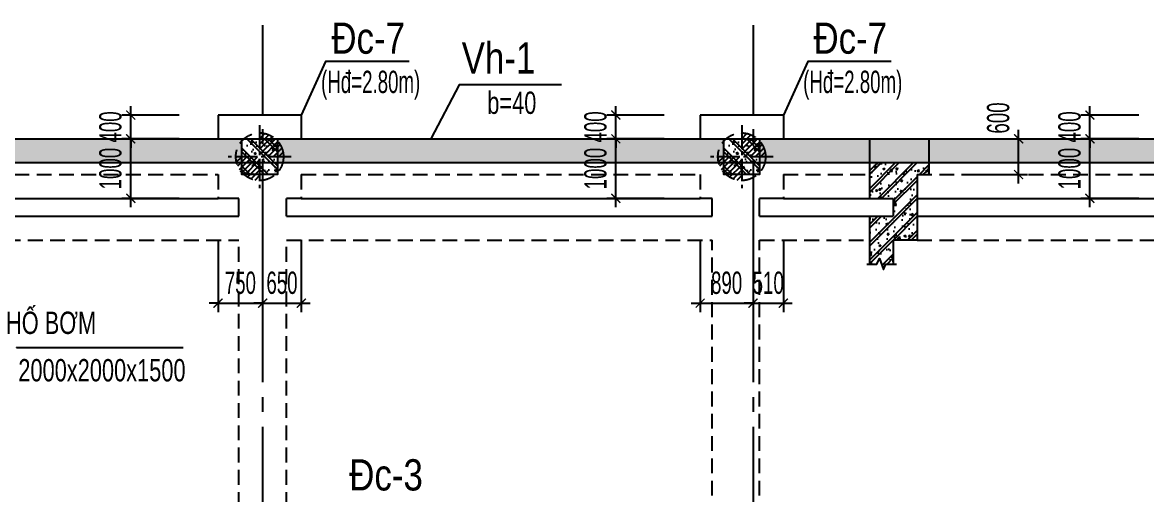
# Model space of a CAD drawing. Extents: x 1719887 to 1865417, y -150890 to 59748.
# Drawn here: x 1761390 to 1780299, y -69825 to -61893 of the extents above; entities that cross this region are included whole.
import ezdxf
from ezdxf.enums import TextEntityAlignment as Align

# ---------------------------------------------------------------- set-up
doc = ezdxf.new("R2010")
doc.units = 0
doc.header["$LTSCALE"] = 1000
doc.header["$MEASUREMENT"] = 0
doc.header["$PDMODE"] = 3
doc.linetypes.add('CENTER2', pattern=[1.125, 0.75, -0.125, 0.125, -0.125])
doc.linetypes.add('HIDDEN', pattern=[0.375, 0.25, -0.125])
doc.layers.get('0').update_dxf_attribs({"linetype": 'CONTINUOUS'})
doc.layers.get('Defpoints').update_dxf_attribs({"linetype": 'CONTINUOUS'})
for name, color, linetype in [('CDC.01.AXIS', 160, 'CENTER2'), ('CDC.02.DIM', 1, 'CONTINUOUS'), ('CDC.03.BORDER', 3, 'CONTINUOUS'), ('CDC.04.HIDDEN', 8, 'HIDDEN'), ('CDC.05.STEEL', 4, 'CONTINUOUS'), ('CDC.06.TEXT', 2, 'CONTINUOUS'), ('CDC.10.HATCH', 9, 'CONTINUOUS'), ('CDC.11.NOTE', 8, 'CONTINUOUS'), ('KCS_CHI', 1, 'CONTINUOUS')]:
    doc.layers.add(name, color=color, linetype=linetype)
doc.styles.add('ARIAL', font='arial.ttf', dxfattribs={"width": 0.6})
doc.dimstyles.new('D150', dxfattribs={"dimscale": 150, "dimtxt": 2.5, "dimasz": 1, "dimexe": 1, "dimexo": 0, "dimgap": 1, "dimtad": 1, "dimdec": 0, "dimdsep": 46, "dimtxsty": 'ARIAL', "dimblk": 'ARCHTICK', "dimcen": 1, "dimdle": 1, "dimclrd": 1, "dimclre": 1, "dimclrt": 2, "dimadec": 0, "dimazin": 0, "dimtfac": 0.00072, "dimtdec": 0, "dimtix": 1, "dimtmove": 2, "dimatfit": 3, "dimldrblk": 'ARCHTICK', "dimfxl": 1, "dimtolj": 1, "dimlwd": -1, "dimlwe": -1, "dimarcsym": 0})

# ---------------------------------------------------------------- blocks, each defined once
blk = doc.blocks.new('MONG')
at = {"layer": 'CDC.10.HATCH'}
h = blk.add_hatch(dxfattribs=at)
h.set_pattern_fill('CHAU-01', color=256, scale=80, style=0, pattern_type=2)
h.set_pattern_definition([(50, (0, 0), (573.80815, -50.20171), [60, -660]), (355, (0, 0), (-111.00107, 601.7537), [48, -528]), (100.4514, (47.8, -4.2), (462.8075, 551.55163), [50.99215, -560.91369]), (46.1842, (0, 160), (853.79284, -132.4152), [90, -990]), (96.6356, (71.15, 149), (747.73016, 779.2943), [76.48823, -841.3704]), (351.1842, (0, 160), (747.72956, 779.2949), [72, -792]), (21, (80, 120), (477.52564, -322.09511), [60, -660]), (326, (80, 120), (194.65227, 580.12004), [48, -528]), (71.4514, (119.8, 93.16), (672.1781, 258.0244), [50.99215, -560.91369]), (37.5, (0, 0), (9.727884, 266.315083), [0, -521.6, 0, -536, 0, -530]), (7.5, (0, 0), (210.45563, 315.52937), [0, -305.6, 0, -509.6, 0, -202]), (327.5, (-178.4, 0), (427.05795, -18.043897), [0, -200, 0, -624, 0, -828]), (317.5, (-258.4, 0), (466.548935, 80.083986), [0, -260, 0, -414.4, 0, -588]), (45, (0, 0), (-240.416306, 240.416306), []), (45, (0, 98), (-240.416306, 240.416306), [])])
h.paths.add_polyline_path([(1740570, -63848), (1738264, -63848), (1734549, -67821), (1735097, -67821), (1738438, -64248), (1740570, -64248)])
h.paths.add_polyline_path([(1748680, -63848), (1741170, -63848), (1741170, -64248), (1748680, -64248)])
h.paths.add_polyline_path([(1756880, -63848), (1749280, -63848), (1749280, -64248), (1756880, -64248)])
h.paths.add_polyline_path([(1765080, -63848), (1757480, -63848), (1757480, -64248), (1765080, -64248)])
h.paths.add_polyline_path([(1773190, -63848), (1765680, -63848), (1765680, -64248), (1773190, -64248)])
h.paths.add_polyline_path([(1781280, -63848), (1773790, -63848), (1773790, -64248), (1781280, -64248)])
h.paths.add_polyline_path([(1789255, -63848), (1781880, -63848), (1781880, -64248), (1789255, -64248)])
h = blk.add_hatch(dxfattribs=at)
h.set_pattern_fill('CHAU-01', color=256, scale=50, angle=270, style=0, pattern_type=2)
h.set_pattern_definition([(320, (16323.46, -371169.8), (-31.376067, -358.63009), [37.5, -412.5]), (265, (16323.46, -371169.8), (376.09607, 69.37567), [30, -330]), (10.4514, (16320.85, -371199.68), (344.71977, -289.25469), [31.870095, -350.571056]), (316.1842, (16423.46, -371169.8), (-82.75951, -533.62052), [56.25, -618.75]), (6.6356, (16416.56, -371214.26), (487.05894, -467.33135), [47.80514, -525.8565]), (261.1842, (16423.46, -371169.8), (487.0593, -467.33097), [45, -495]), (291, (16398.46, -371219.8), (-201.309445, -298.453526), [37.5, -412.5]), (236, (16398.46, -371219.8), (362.57502, -121.657666), [30, -330]), (341.4514, (16381.7, -371244.67), (161.26525, -420.111314), [31.870095, -350.571056]), (307.5, (16323.46, -371169.8), (166.446927, -6.079928), [0, -326, 0, -335, 0, -331.25]), (277.5, (16323.46, -371169.8), (197.205856, -131.534769), [0, -191, 0, -318.5, 0, -126.25]), (237.5, (16323.46, -371058.3), (-11.277436, -266.911218), [0, -125, 0, -390, 0, -517.5]), (227.5, (16323.46, -371008.3), (50.05249, -291.593085), [0, -162.5, 0, -259, 0, -367.5]), (315, (16323.46, -371169.8), (150.26019, 150.26019), []), (315, (16384.71, -371169.8), (150.26019, 150.26019), [])])
h.paths.add_polyline_path([(1765680, -64448), (1765080, -64448), (1765080, -63848), (1765680, -63848)])
h = blk.add_hatch(dxfattribs=at)
h.set_pattern_fill('CHAU-01', color=256, scale=50, angle=270, style=0, pattern_type=2)
h.set_pattern_definition([(320, (24433.4, -371169.63), (-31.376067, -358.63009), [37.5, -412.5]), (265, (24433.4, -371169.63), (376.09607, 69.37567), [30, -330]), (10.4514, (24430.8, -371199.52), (344.71977, -289.25469), [31.870095, -350.571056]), (316.1842, (24533.4, -371169.63), (-82.75951, -533.62052), [56.25, -618.75]), (6.6356, (24526.5, -371214.1), (487.05894, -467.33135), [47.80514, -525.8565]), (261.1842, (24533.4, -371169.63), (487.0593, -467.33097), [45, -495]), (291, (24508.4, -371219.63), (-201.309445, -298.453526), [37.5, -412.5]), (236, (24508.4, -371219.63), (362.57502, -121.657666), [30, -330]), (341.4514, (24491.63, -371244.5), (161.26525, -420.111314), [31.870095, -350.571056]), (307.5, (24433.4, -371169.63), (166.446927, -6.079928), [0, -326, 0, -335, 0, -331.25]), (277.5, (24433.4, -371169.63), (197.205856, -131.534769), [0, -191, 0, -318.5, 0, -126.25]), (237.5, (24433.4, -371058.13), (-11.277436, -266.911218), [0, -125, 0, -390, 0, -517.5]), (227.5, (24433.4, -371008.13), (50.05249, -291.593085), [0, -162.5, 0, -259, 0, -367.5]), (315, (24433.4, -371169.63), (150.26019, 150.26019), []), (315, (24494.65, -371169.63), (150.26019, 150.26019), [])])
h.paths.add_polyline_path([(1773790, -64448), (1773190, -64448), (1773190, -63848), (1773790, -63848)])
at = {"layer": 'CDC.01.AXIS', "ltscale": 2}
for p, q in [((1765430, -61938), (1765430, -120474)), ((1773680, -61938), (1773680, -120474)), ((1733131, -63847), (1840145, -63847))]:
    blk.add_line(p, q, dxfattribs=at)
at = {"layer": 'CDC.05.STEEL'}
for p, q in [((1738264, -63848), (1834640, -63848)), ((1738438, -64248), (1834467, -64248))]:
    blk.add_line(p, q, dxfattribs=at)
at = {"layer": 'CDC.05.STEEL', "ltscale": 2000}
for points in [[(1765680, -63848), (1765680, -64448), (1765080, -64448), (1765080, -63848)], [(1773790, -63848), (1773790, -64448), (1773190, -64448), (1773190, -63848)]]:
    blk.add_lwpolyline(points, close=True, dxfattribs=at)
blk = doc.blocks.new('_ARCHTICK')
at = {"color": 0, "linetype": 'ByBlock', "const_width": 0.15}
blk.add_lwpolyline([(-0.5, -0.5), (0.5, 0.5)], dxfattribs=at)
blk = doc.blocks.new('*D80')
at = {"layer": 'CDC.02.DIM', "color": 1, "transparency": 16777216}
for p, q in [((1763211, -64998), (1763211, -63698)), ((1764024, -63848), (1763061, -63848)), ((1764024, -64848), (1763061, -64848))]:
    blk.add_line(p, q, dxfattribs=at)
at = {"layer": 'Defpoints', "color": 0, "transparency": 16777216}
for p in [(1763211, -63848), (1764024, -63848), (1764024, -64848)]:
    blk.add_point(p, dxfattribs=at)
at = {"layer": 'CDC.02.DIM', "color": 1, "transparency": 16777216, "xscale": 150, "yscale": 150, "zscale": 150}
for p, rotation in [((1763211, -63848), 90), ((1763211, -64848), 270)]:
    blk.add_blockref('_ARCHTICK', p, dxfattribs=dict(at, rotation=rotation))
at = {"layer": 'CDC.02.DIM', "color": 2, "transparency": 16777216, "insert": (1762870, -64348), "char_height": 375, "attachment_point": 5, "rotation": 90, "style": 'ARIAL'}
blk.add_mtext('\\A1;1000', dxfattribs=at)
blk = doc.blocks.new('*D81')
at = {"layer": 'CDC.02.DIM', "color": 1, "transparency": 16777216}
for p, q in [((1763211, -63448), (1763211, -63298)), ((1764024, -63448), (1763061, -63448)), ((1763211, -63848), (1763211, -63448)), ((1764024, -63848), (1763061, -63848)), ((1763211, -63848), (1763211, -63998))]:
    blk.add_line(p, q, dxfattribs=at)
at = {"layer": 'Defpoints', "color": 0, "transparency": 16777216}
for p in [(1763211, -63448), (1764024, -63448), (1764024, -63848)]:
    blk.add_point(p, dxfattribs=at)
at = {"layer": 'CDC.02.DIM', "color": 1, "transparency": 16777216, "xscale": 150, "yscale": 150, "zscale": 150}
for p, rotation in [((1763211, -63448), 270), ((1763211, -63848), 90)]:
    blk.add_blockref('_ARCHTICK', p, dxfattribs=dict(at, rotation=rotation))
at = {"layer": 'CDC.02.DIM', "color": 2, "transparency": 16777216, "insert": (1762870, -63648), "char_height": 375, "attachment_point": 5, "rotation": 90, "style": 'ARIAL'}
blk.add_mtext('\\A1;400', dxfattribs=at)
blk = doc.blocks.new('*D148')
at = {"layer": 'CDC.02.DIM', "color": 1, "transparency": 16777216}
for p, q in [((1779347, -64998), (1779347, -63698)), ((1780169, -63848), (1779197, -63848)), ((1780169, -64848), (1779197, -64848))]:
    blk.add_line(p, q, dxfattribs=at)
at = {"layer": 'Defpoints', "color": 0, "transparency": 16777216}
for p in [(1779347, -63848), (1780169, -63848), (1780169, -64848)]:
    blk.add_point(p, dxfattribs=at)
at = {"layer": 'CDC.02.DIM', "color": 1, "transparency": 16777216, "xscale": 150, "yscale": 150, "zscale": 150}
for p, rotation in [((1779347, -63848), 90), ((1779347, -64848), 270)]:
    blk.add_blockref('_ARCHTICK', p, dxfattribs=dict(at, rotation=rotation))
at = {"layer": 'CDC.02.DIM', "color": 2, "transparency": 16777216, "insert": (1779005, -64348), "char_height": 375, "attachment_point": 5, "rotation": 90, "style": 'ARIAL'}
blk.add_mtext('\\A1;1000', dxfattribs=at)
blk = doc.blocks.new('*D149')
at = {"layer": 'CDC.02.DIM', "color": 1, "transparency": 16777216}
for p, q in [((1779347, -63448), (1779347, -63298)), ((1780169, -63448), (1779197, -63448)), ((1779347, -63848), (1779347, -63448)), ((1780169, -63848), (1779197, -63848)), ((1779347, -63848), (1779347, -63998))]:
    blk.add_line(p, q, dxfattribs=at)
at = {"layer": 'Defpoints', "color": 0, "transparency": 16777216}
for p in [(1779347, -63448), (1780169, -63448), (1780169, -63848)]:
    blk.add_point(p, dxfattribs=at)
at = {"layer": 'CDC.02.DIM', "color": 1, "transparency": 16777216, "xscale": 150, "yscale": 150, "zscale": 150}
for p, rotation in [((1779347, -63448), 270), ((1779347, -63848), 90)]:
    blk.add_blockref('_ARCHTICK', p, dxfattribs=dict(at, rotation=rotation))
at = {"layer": 'CDC.02.DIM', "color": 2, "transparency": 16777216, "insert": (1779005, -63648), "char_height": 375, "attachment_point": 5, "rotation": 90, "style": 'ARIAL'}
blk.add_mtext('\\A1;400', dxfattribs=at)
blk = doc.blocks.new('*D269')
at = {"layer": 'CDC.02.DIM', "color": 1, "transparency": 16777216}
for p, q in [((1764680, -65548), (1764680, -66760)), ((1765430, -65548), (1765430, -66760)), ((1764680, -66610), (1764530, -66610)), ((1764680, -66610), (1765430, -66610)), ((1765430, -66610), (1765580, -66610))]:
    blk.add_line(p, q, dxfattribs=at)
at = {"layer": 'Defpoints', "color": 0, "transparency": 16777216}
for p in [(1764680, -65548), (1765430, -65548), (1765430, -66610)]:
    blk.add_point(p, dxfattribs=at)
at = {"layer": 'CDC.02.DIM', "color": 1, "transparency": 16777216, "xscale": 150, "yscale": 150, "zscale": 150}
blk.add_blockref('_ARCHTICK', (1764680, -66610), dxfattribs=at)
at = {"layer": 'CDC.02.DIM', "color": 1, "transparency": 16777216, "xscale": 150, "yscale": 150, "zscale": 150, "rotation": 180}
blk.add_blockref('_ARCHTICK', (1765430, -66610), dxfattribs=at)
at = {"layer": 'CDC.02.DIM', "color": 2, "transparency": 16777216, "insert": (1765055, -66269), "char_height": 375, "attachment_point": 5, "style": 'ARIAL'}
blk.add_mtext('\\A1;750', dxfattribs=at)
blk = doc.blocks.new('*D270')
at = {"layer": 'CDC.02.DIM', "color": 1, "transparency": 16777216}
for p, q in [((1765430, -65548), (1765430, -66760)), ((1766080, -65548), (1766080, -66760)), ((1765430, -66610), (1765280, -66610)), ((1765430, -66610), (1766080, -66610)), ((1766080, -66610), (1766230, -66610))]:
    blk.add_line(p, q, dxfattribs=at)
at = {"layer": 'Defpoints', "color": 0, "transparency": 16777216}
for p in [(1765430, -65548), (1766080, -65548), (1766080, -66610)]:
    blk.add_point(p, dxfattribs=at)
at = {"layer": 'CDC.02.DIM', "color": 1, "transparency": 16777216, "xscale": 150, "yscale": 150, "zscale": 150}
blk.add_blockref('_ARCHTICK', (1765430, -66610), dxfattribs=at)
at = {"layer": 'CDC.02.DIM', "color": 1, "transparency": 16777216, "xscale": 150, "yscale": 150, "zscale": 150, "rotation": 180}
blk.add_blockref('_ARCHTICK', (1766080, -66610), dxfattribs=at)
at = {"layer": 'CDC.02.DIM', "color": 2, "transparency": 16777216, "insert": (1765755, -66269), "char_height": 375, "attachment_point": 5, "style": 'ARIAL'}
blk.add_mtext('\\A1;650', dxfattribs=at)
blk = doc.blocks.new('*D271')
at = {"layer": 'CDC.02.DIM', "color": 1, "transparency": 16777216}
for p, q in [((1772790, -65548), (1772790, -66760)), ((1773680, -65548), (1773680, -66760)), ((1772640, -66610), (1773830, -66610))]:
    blk.add_line(p, q, dxfattribs=at)
at = {"layer": 'Defpoints', "color": 0, "transparency": 16777216}
for p in [(1772790, -65548), (1773680, -65548), (1773680, -66610)]:
    blk.add_point(p, dxfattribs=at)
at = {"layer": 'CDC.02.DIM', "color": 1, "transparency": 16777216, "xscale": 150, "yscale": 150, "zscale": 150, "rotation": 180}
blk.add_blockref('_ARCHTICK', (1772790, -66610), dxfattribs=at)
at = {"layer": 'CDC.02.DIM', "color": 1, "transparency": 16777216, "xscale": 150, "yscale": 150, "zscale": 150}
blk.add_blockref('_ARCHTICK', (1773680, -66610), dxfattribs=at)
at = {"layer": 'CDC.02.DIM', "color": 2, "transparency": 16777216, "insert": (1773235, -66269), "char_height": 375, "attachment_point": 5, "style": 'ARIAL'}
blk.add_mtext('\\A1;890', dxfattribs=at)
blk = doc.blocks.new('*D272')
at = {"layer": 'CDC.02.DIM', "color": 1, "transparency": 16777216}
for p, q in [((1773680, -65548), (1773680, -66760)), ((1774190, -65548), (1774190, -66760)), ((1773680, -66610), (1773530, -66610)), ((1773680, -66610), (1774190, -66610)), ((1774190, -66610), (1774340, -66610))]:
    blk.add_line(p, q, dxfattribs=at)
at = {"layer": 'Defpoints', "color": 0, "transparency": 16777216}
for p in [(1773680, -65548), (1774190, -65548), (1774190, -66610)]:
    blk.add_point(p, dxfattribs=at)
at = {"layer": 'CDC.02.DIM', "color": 1, "transparency": 16777216, "xscale": 150, "yscale": 150, "zscale": 150}
blk.add_blockref('_ARCHTICK', (1773680, -66610), dxfattribs=at)
at = {"layer": 'CDC.02.DIM', "color": 1, "transparency": 16777216, "xscale": 150, "yscale": 150, "zscale": 150, "rotation": 180}
blk.add_blockref('_ARCHTICK', (1774190, -66610), dxfattribs=at)
at = {"layer": 'CDC.02.DIM', "color": 2, "transparency": 16777216, "insert": (1773935, -66269), "char_height": 375, "attachment_point": 5, "style": 'ARIAL'}
blk.add_mtext('\\A1;510', dxfattribs=at)
blk = doc.blocks.new('*D289')
at = {"layer": 'CDC.02.DIM', "color": 1, "transparency": 16777216}
for p, q in [((1771371, -64998), (1771371, -63698)), ((1772184, -63848), (1771221, -63848)), ((1772184, -64848), (1771221, -64848))]:
    blk.add_line(p, q, dxfattribs=at)
at = {"layer": 'Defpoints', "color": 0, "transparency": 16777216}
for p in [(1771371, -63848), (1772184, -63848), (1772184, -64848)]:
    blk.add_point(p, dxfattribs=at)
at = {"layer": 'CDC.02.DIM', "color": 1, "transparency": 16777216, "xscale": 150, "yscale": 150, "zscale": 150}
for p, rotation in [((1771371, -63848), 90), ((1771371, -64848), 270)]:
    blk.add_blockref('_ARCHTICK', p, dxfattribs=dict(at, rotation=rotation))
at = {"layer": 'CDC.02.DIM', "color": 2, "transparency": 16777216, "insert": (1771030, -64348), "char_height": 375, "attachment_point": 5, "rotation": 90, "style": 'ARIAL'}
blk.add_mtext('\\A1;1000', dxfattribs=at)
blk = doc.blocks.new('*D290')
at = {"layer": 'CDC.02.DIM', "color": 1, "transparency": 16777216}
for p, q in [((1771371, -63448), (1771371, -63298)), ((1772184, -63448), (1771221, -63448)), ((1771371, -63848), (1771371, -63448)), ((1772184, -63848), (1771221, -63848)), ((1771371, -63848), (1771371, -63998))]:
    blk.add_line(p, q, dxfattribs=at)
at = {"layer": 'Defpoints', "color": 0, "transparency": 16777216}
for p in [(1771371, -63448), (1772184, -63448), (1772184, -63848)]:
    blk.add_point(p, dxfattribs=at)
at = {"layer": 'CDC.02.DIM', "color": 1, "transparency": 16777216, "xscale": 150, "yscale": 150, "zscale": 150}
for p, rotation in [((1771371, -63448), 270), ((1771371, -63848), 90)]:
    blk.add_blockref('_ARCHTICK', p, dxfattribs=dict(at, rotation=rotation))
at = {"layer": 'CDC.02.DIM', "color": 2, "transparency": 16777216, "insert": (1771030, -63648), "char_height": 375, "attachment_point": 5, "rotation": 90, "style": 'ARIAL'}
blk.add_mtext('\\A1;400', dxfattribs=at)
blk = doc.blocks.new('*D1077')
at = {"layer": 'Defpoints', "color": 0, "transparency": 16777216}
for p in [(1777387, -63848), (1778147, -63848), (1777307, -64448)]:
    blk.add_point(p, dxfattribs=at)
at = {"layer": 'KCS_CHI', "color": 1, "transparency": 16777216}
for p, q in [((1778147, -64598), (1778147, -63698)), ((1777397, -63848), (1778297, -63848)), ((1777397, -64448), (1778297, -64448))]:
    blk.add_line(p, q, dxfattribs=at)
at = {"layer": 'KCS_CHI', "color": 1, "transparency": 16777216, "xscale": 150, "yscale": 150, "zscale": 150}
for p, rotation in [((1778147, -63848), 90), ((1778147, -64448), 270)]:
    blk.add_blockref('_ARCHTICK', p, dxfattribs=dict(at, rotation=rotation))
at = {"layer": 'KCS_CHI', "color": 2, "transparency": 16777216, "insert": (1777805, -63498), "char_height": 375, "attachment_point": 5, "rotation": 90, "style": 'ARIAL'}
blk.add_mtext('\\A1;600', dxfattribs=at)

msp = doc.modelspace()

# ---------------------------------------------------------------- hatches: boundary and pattern name
at = {"layer": 'CDC.10.HATCH'}
h = msp.add_hatch(dxfattribs=at)
h.set_pattern_fill('ANSI31', color=256, scale=500, style=0)
h.set_pattern_definition([(45, (-11283.89, 17235.834), (-44.1941738, 44.1941738), [])])
h.paths.add_polyline_path([(1765379.8, -63748.5), (1765379.8, -64148.5), (1765779.8, -64148.5, 0.4142136)])
h.paths.add_polyline_path([(1765379.8, -64148.5), (1764979.8, -64148.5, 0.4142136), (1765379.8, -64548.5)])
h = msp.add_hatch(dxfattribs=at)
h.set_pattern_fill('ANSI31', color=256, scale=500, style=0)
h.set_pattern_definition([(45, (-3173.95, 17235.994), (-44.1941738, 44.1941738), [])])
h.paths.add_polyline_path([(1773489.7, -63748.4), (1773489.7, -64148.4), (1773889.7, -64148.4, 0.4142136)])
h.paths.add_polyline_path([(1773489.7, -64148.4), (1773089.7, -64148.4, 0.4142136), (1773489.7, -64548.4)])
h = msp.add_hatch(dxfattribs=at)
h.set_pattern_fill('CHAU-01', color=256, scale=50, style=0, pattern_type=2)
h.set_pattern_definition([(50, (0, 0), (358.63009, -31.376067), [37.5, -412.5]), (355, (0, 0), (-69.37567, 376.09607), [30, -330]), (100.4514, (29.9, -2.6), (289.25469, 344.71977), [31.870095, -350.571056]), (46.1842, (0, 100), (533.62052, -82.75951), [56.25, -618.75]), (96.6356, (44.47, 93.1), (467.33135, 487.05894), [47.80514, -525.8565]), (351.1842, (0, 100), (467.33097, 487.0593), [45, -495]), (21, (50, 75), (298.453526, -201.309445), [37.5, -412.5]), (326, (50, 75), (121.657666, 362.57502), [30, -330]), (71.4514, (74.87, 58.22), (420.111314, 161.26525), [31.870095, -350.571056]), (37.5, (0, 0), (6.079928, 166.446927), [0, -326, 0, -335, 0, -331.25]), (7.5, (0, 0), (131.534769, 197.205856), [0, -191, 0, -318.5, 0, -126.25]), (327.5, (-111.5, 0), (266.911218, -11.277436), [0, -125, 0, -390, 0, -517.5]), (317.5, (-161.5, 0), (291.593085, 50.05249), [0, -162.5, 0, -259, 0, -367.5]), (45, (0, 0), (-150.26019, 150.26019), []), (45, (0, 61.25), (-150.26019, 150.26019), [])])
h.paths.add_polyline_path([(1776439.3, -64448.1), (1776639.3, -64448.1), (1776639.3, -64248.1), (1775639.3, -64248.1), (1775639.3, -64848.3), (1776039.3, -64848.3), (1776039.3, -65148.3), (1775639.3, -65148.3), (1775639.3, -65951.6), (1775764, -65951.6), (1775804.8, -65857.7), (1775873.2, -66045.6), (1775914, -65951.6), (1776039.3, -65951.6), (1776039.3, -65548.3), (1776439.3, -65548.3)])

# ---------------------------------------------------------------- linework, layer by layer
at = {"layer": 'CDC.01.AXIS', "ltscale": 0.5}
for p, q in [((1765379.8, -63620.5), (1765379.8, -64676.5)), ((1773489.7, -63620.4), (1773489.7, -64676.4)), ((1765907.8, -64148.5), (1764851.8, -64148.5)), ((1774017.7, -64148.4), (1772961.7, -64148.4))]:
    msp.add_line(p, q, dxfattribs=at)
at = {"layer": 'CDC.03.BORDER'}
for p, q in [((1766079.8, -63448.5), (1764679.8, -63448.5)), ((1764679.8, -63448.5), (1764679.8, -63848.2)), ((1766079.8, -63448.5), (1766079.8, -63848.2)), ((1774189.7, -63448.4), (1772789.7, -63448.4)), ((1772789.7, -63448.4), (1772789.7, -63848.1)), ((1774189.7, -63448.4), (1774189.7, -63848.1)), ((1775639.3, -63847.3), (1775639.3, -64848.3)), ((1776639.3, -63847.3), (1776639.3, -64448.1)), ((1776439.3, -64448.1), (1776439.3, -65548.3)), ((1776439.3, -64448.1), (1776639.3, -64448.1)), ((1757579.7, -64848.3), (1764679.8, -64848.3)), ((1765029.7, -64848.5), (1764679.8, -64848.5)), ((1765029.7, -65148.3), (1765029.7, -64848.5)), ((1766079.8, -64848.5), (1765829.7, -64848.5)), ((1765829.7, -65148.3), (1765829.7, -64848.5)), ((1766079.8, -64848.3), (1772789.7, -64848.3)), ((1772989.7, -64848.4), (1772789.7, -64848.4)), ((1772989.7, -65148.3), (1772989.7, -64848.4)), ((1774189.7, -64848.4), (1773789.7, -64848.4)), ((1773789.7, -65148.3), (1773789.7, -64848.4)), ((1774189.7, -64848.3), (1776039.3, -64848.3)), ((1776039.3, -64848.3), (1776039.3, -65148.3)), ((1776439.3, -64848.3), (1780879.7, -64848.3)), ((1757579.7, -65148.3), (1765029.7, -65148.3)), ((1765829.7, -65148.3), (1772989.7, -65148.3)), ((1773789.7, -65148.3), (1776039.3, -65148.3)), ((1775639.3, -65148.3), (1775639.3, -65955.5)), ((1776439.3, -65148.3), (1781279.7, -65148.3)), ((1776039.3, -65548.3), (1776039.3, -65955.5)), ((1776439.3, -65548.3), (1776039.3, -65548.3))]:
    msp.add_line(p, q, dxfattribs=at)
at = {"layer": 'CDC.04.HIDDEN'}
for p, q in [((1757879.7, -64448.2), (1764679.8, -64448.2)), ((1764679.8, -64448.2), (1764679.8, -64848.5)), ((1766079.8, -64448.2), (1772789.7, -64448.1)), ((1766079.8, -64448.2), (1766079.8, -64848.5)), ((1772789.7, -64448.1), (1772789.7, -64848.4)), ((1774189.7, -64448.1), (1775639.3, -64448.1)), ((1774189.7, -64448.1), (1774189.7, -64848.4)), ((1776439.3, -64448.1), (1780879.7, -64448.1)), ((1759979.7, -65548.3), (1765029.7, -65548.3)), ((1765029.7, -70788), (1765029.7, -65548.3)), ((1765829.7, -70788), (1765829.7, -65548.3)), ((1765829.7, -65548.3), (1772989.7, -65548.3)), ((1772989.7, -72093.5), (1772989.7, -65548.3)), ((1773789.7, -72093.5), (1773789.7, -65548.3)), ((1773789.7, -65548.3), (1775639.3, -65548.3)), ((1776439.3, -65548.3), (1781279.7, -65548.3))]:
    msp.add_line(p, q, dxfattribs=at)
for centre in [(1765379.8, -64148.5), (1773489.7, -64148.4)]:
    msp.add_circle(centre, 400, dxfattribs=at)
at = {"layer": 'CDC.11.NOTE'}
for points in [[(1767894.8, -62545.7), (1766490.1, -62545.7), (1766079.8, -63448.5)], [(1776004.7, -62545.6), (1774600, -62545.6), (1774189.7, -63448.4)], [(1770458.4, -62941.6), (1768737.4, -62941.6), (1768261, -63848.1)], [(1775593.1, -65951.6), (1775764, -65951.6), (1775804.8, -65857.7), (1775873.2, -66045.6), (1775914, -65951.6), (1776094.2, -65951.6)], [(1761288.2, -67352.6), (1761288.2, -67352.6), (1764091.8, -67352.6)]]:
    msp.add_lwpolyline(points, dxfattribs=at)

# ---------------------------------------------------------------- block references
at = {"layer": 'CDC.10.HATCH'}
msp.add_blockref('MONG', (0, 0), dxfattribs=at)

# ---------------------------------------------------------------- texts
at = {"layer": 'CDC.06.TEXT', "style": 'ARIAL'}
for s, height, width, p in [('Đc-7', 525, 0.8, (1767205.8, -62155.6)), ('Đc-7', 525, 0.8, (1775315.8, -62155.4)), ('(Hđ=2.80m)', 375, 0.6, (1767247.2, -62890.5)), ('(Hđ=2.80m)', 375, 0.6, (1775357.2, -62890.3)), ('b=40', 375, 0.7, (1769621.8, -63241.7)), ('HỐ BƠM', 375, 0.7, (1761870.5, -66939.4)), ('2000x2000x1500', 375, 0.7, (1762726.5, -67736.5)), ('Đc-3', 525, 0.8, (1767505.8, -69495.1))]:
    msp.add_text(s, height=height, dxfattribs=dict(at, width=width)).set_placement(p, align=Align.MIDDLE_CENTER)
at = {"layer": 'CDC.06.TEXT', "style": 'ARIAL', "width": 0.8}
msp.add_text('Vh-1', height=525, dxfattribs=at).set_placement((1768778.5, -62750))

# ---------------------------------------------------------------- dimensions: what is measured, and where the dimension line sits
at = {"layer": 'CDC.02.DIM'}
for base, p1, p2, picture, middle in [((1763211.1, -63448.3), (1764023.6, -63848.3), (1764023.6, -63448.3), '*D81', (1762869.7, -63648.3)), ((1771371.2, -63448.3), (1772183.7, -63848.3), (1772183.7, -63448.3), '*D290', (1771029.7, -63648.3)), ((1779346.9, -63448.4), (1780168.9, -63848.1), (1780168.9, -63448.4), '*D149', (1779005.5, -63648.2)), ((1763211.1, -63848.3), (1764023.6, -64848.3), (1764023.6, -63848.3), '*D80', (1762869.7, -64348.3)), ((1771371.2, -63848.3), (1772183.7, -64848.3), (1772183.7, -63848.3), '*D289', (1771029.7, -64348.3)), ((1779346.9, -63848.1), (1780168.9, -64848.4), (1780168.9, -63848.1), '*D148', (1779005.5, -64348.2))]:
    dim = msp.add_linear_dim(base=base, p1=p1, p2=p2, angle=90, dimstyle='D150', dxfattribs=at)
    dim.commit()
    dim.dimension.update_dxf_attribs({"geometry": picture, "text_midpoint": middle})
for base, p1, p2, picture, middle in [((1765429.8, -66610.2), (1764679.8, -65548.3), (1765429.8, -65548.3), '*D269', (1765054.8, -66268.7)), ((1766079.8, -66610.2), (1765429.8, -65548.3), (1766079.8, -65548.3), '*D270', (1765754.8, -66268.7)), ((1773679.7, -66610.2), (1772789.7, -65548.3), (1773679.7, -65548.3), '*D271', (1773234.7, -66268.7)), ((1774189.7, -66610.2), (1773679.7, -65548.3), (1774189.7, -65548.3), '*D272', (1773934.7, -66268.7))]:
    dim = msp.add_linear_dim(base=base, p1=p1, p2=p2, dimstyle='D150', dxfattribs=at)
    dim.commit()
    dim.dimension.update_dxf_attribs({"geometry": picture, "text_midpoint": middle})
at = {"layer": 'KCS_CHI'}
dim = msp.add_linear_dim(base=(1778146.6, -63848.1), p1=(1777307.3, -64448.1), p2=(1777387.2, -63848.1), angle=90, dimstyle='D150', override={"dimfxl": 5, "dimfxlon": 1, "dimarcsym": 1}, dxfattribs=at)
dim.commit()
dim.dimension.update_dxf_attribs({"geometry": '*D1077', "text_midpoint": (1777805.2, -63497.9), "dimtype": 160})

doc.saveas('drawing.dxf')
